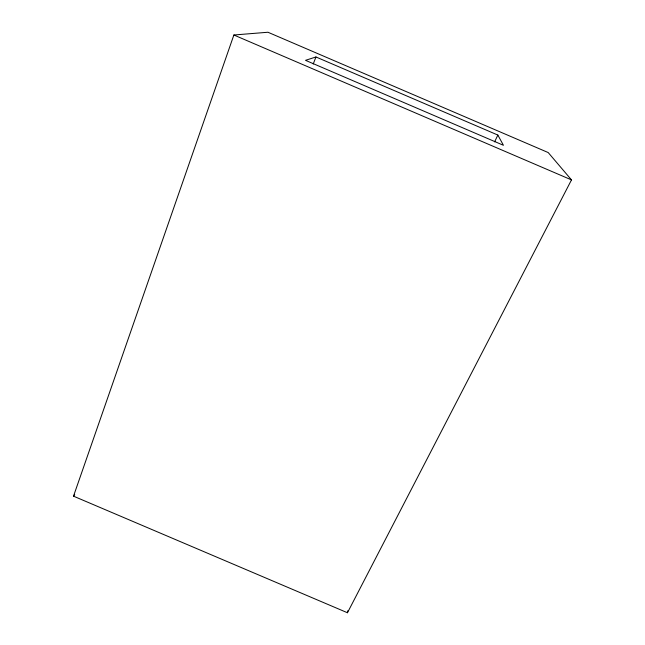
<?xml version="1.0" encoding="UTF-8"?>
<svg xmlns="http://www.w3.org/2000/svg" width="645" height="645" viewBox="0 0 645 645"><rect width="100%" height="100%" fill="white"/><g stroke="black" fill="none" stroke-linecap="round" stroke-linejoin="round"><path stroke-width="0.97" d="M347.462 612.75L571.494 179.899L548.21 152.559L267.973 32.25L233.877 34.999L73.506 496.166L347.462 612.75L347.752 610.767M313.228 64.024L315.945 56.97L497.851 135.063L503.447 145.294L305.504 60.332L315.945 56.97M494.61 141.876L497.851 135.063M73.506 496.166L74.715 494.57M233.877 34.999L571.494 179.899"/></g></svg>
